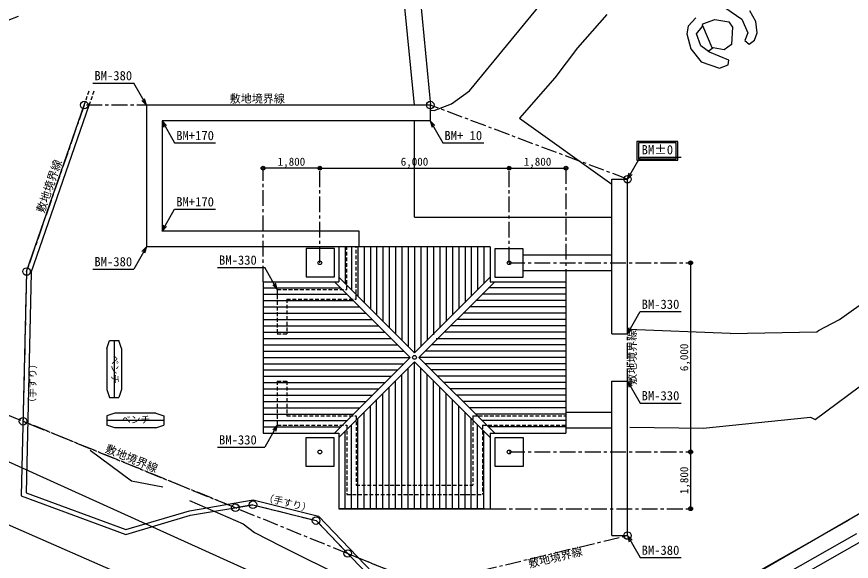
# Model space of a CAD drawing. Units: millimetres at full size, sheet at 1:100. Extents: x -38250 to 39750, y -27700 to 27400.
# Drawn here: x -16859 to 9593, y -10968 to 6303 of the extents above; entities that cross this region are included whole.
import ezdxf
from ezdxf.enums import TextEntityAlignment as Align

# ---------------------------------------------------------------- set-up
doc = ezdxf.new("R2010")
doc.units = ezdxf.units.MM
doc.header["$LTSCALE"] = 100
doc.header["$PDMODE"] = 32
doc.header["$PDSIZE"] = 50
doc.linetypes.add('CHAIN1', pattern=[8, 5, -1, 1, -1])
doc.linetypes.add('DASHED1', pattern=[1.8, 1.2, -0.6])
for name, color, linetype in [('0-3', 7, 'CHAIN1'), ('0-8', 2, 'Continuous'), ('1-0', 7, 'Continuous'), ('1-D', 3, 'DASHED1'), ('2-A', 6, 'Continuous'), ('3-B', 6, 'Continuous'), ('5-9', 4, 'Continuous'), ('6-3', 5, 'Continuous')]:
    doc.layers.add(name, color=color, linetype=linetype)
doc.styles.add('ＭＳ ゴシック', font='')
doc.styles.get('ＭＳ ゴシック').set_extended_font_data('MS Gothic')

msp = doc.modelspace()

# ---------------------------------------------------------------- linework, layer by layer
at = {"layer": '0-3'}
msp.add_line((-19424.9, -5399.7), (-4212.5, -11596.4), dxfattribs=at)
at = {"layer": '0-8'}
for p, q in [((-14446.5, 4200), (-13146.5, 4200)), ((-12750, 3500), (-13146.5, 4200)), ((-12750, 3500), (-12893.3, 3648.2)), ((-12750, 3500), (-12806.7, 3698.2)), ((-12250, 3000), (-12106.7, 2851.8)), ((-12250, 3000), (-12193.3, 2801.8)), ((-3750, 3000), (-3606.7, 2851.8)), ((-3750, 3000), (-3693.3, 2801.8)), ((2796.5, 2350), (2796.5, 1750)), ((4096.5, 2350), (2796.5, 2350)), ((4096.5, 1750), (4096.5, 2350)), ((2796.5, 1750), (4096.5, 1750)), ((2500, 1150), (2556.7, 1348.2)), ((2500, 1150), (2643.3, 1298.2)), ((-12250, -500), (-12193.3, -301.8)), ((-12250, -500), (-12106.7, -351.8)), ((-12750, -1000), (-13146.5, -1700)), ((-12750, -1000), (-12893.3, -1148.2)), ((-12750, -1000), (-12806.7, -1198.2)), ((-14446.5, -1700), (-13146.5, -1700)), ((-10496.5, -1650), (-8996.5, -1650)), ((-8600, -2350), (-8996.5, -1650)), ((-8600, -2350), (-8743.3, -2201.8)), ((-8600, -2350), (-8656.7, -2151.8)), ((2500, -3750), (2556.7, -3551.8)), ((2500, -3750), (2643.3, -3601.8)), ((2500, -5250), (2643.3, -5398.2)), ((2500, -5250), (2556.7, -5448.2)), ((-8600, -6650), (-8996.5, -7350)), ((-8600, -6650), (-8743.3, -6798.2)), ((-8600, -6650), (-8656.7, -6848.2)), ((-10496.5, -7350), (-8996.5, -7350)), ((2500, -10150), (2643.3, -10298.2)), ((2500, -10150), (2556.7, -10348.2))]:
    msp.add_line(p, q, dxfattribs=at)
for points in [[(-12250, 3000), (-11853.5, 2300), (-10553.5, 2300)], [(-3750, 3000), (-3353.5, 2300), (-2053.5, 2300)], [(2500, 1150), (2896.5, 1850), (4196.5, 1850)], [(-12250, -500), (-11853.5, 200), (-10553.5, 200)], [(2500, -3750), (2896.5, -3050), (4196.5, -3050)], [(2500, -5250), (2896.5, -5950), (4196.5, -5950)], [(2500, -10150), (2896.5, -10850), (4196.5, -10850)]]:
    msp.add_lwpolyline(points, dxfattribs=at)
msp.add_lwpolyline([(4046.5, 2300), (2846.5, 2300), (2846.5, 1800), (4046.5, 1800)], close=True, dxfattribs=at)
at = {"layer": '1-0'}
for p, q in [((-4617.1, 7137.6), (-4262.5, 3500)), ((-4065.7, 6793.4), (-3738.6, 3500)), ((-2507.3, 3951.8), (-161.3, 6808.2)), ((5444.8, 6694.4), (6127.9, 6227.1)), ((1845, 6375.9), (909.9, 5313.9)), ((6571.8, 6153.8), (6374.2, 6490.6)), ((-16814.1, 6311.1), (-20329.9, 4965.4)), ((4664.6, 6265.6), (4418.6, 6002.2)), ((4886.9, 6076.9), (5264.9, 6217.3)), ((5264.9, 6217.3), (5709, 6144.2)), ((5709, 6144.2), (5832.6, 5971.7)), ((6127.9, 6227.1), (6309.4, 5791.8)), ((6613.7, 5792.1), (6571.8, 6153.8)), ((4418.6, 6002.2), (4378, 5755.5)), ((4682.1, 5756.1), (4870.7, 5978.3)), ((4870.7, 5978.3), (4878.9, 6027.6)), ((4878.9, 6027.6), (4886.9, 6076.9)), ((4878.9, 6027.6), (5167.7, 5321.1)), ((5832.6, 5971.7), (5792.2, 5421)), ((4378, 5755.5), (4501.9, 5279)), ((4624.3, -13338.8), (37750, 5555.9)), ((4822.6, 5378.2), (4682.1, 5756.1)), ((6309.4, 5791.8), (6219.3, 5553.1)), ((6523.7, 5553.6), (6613.7, 5792.1)), ((909.9, 5313.9), (196.3, 4367.3)), ((5094, 5181.2), (4822.6, 5378.2)), ((5217.2, 5313), (5044.6, 5189.6)), ((5562.3, 5256.1), (5217.2, 5313)), ((5792.2, 5421), (5562.3, 5256.1)), ((6219.2, 5553.1), (6351.1, 5430.2)), ((6351.1, 5430.2), (6523.7, 5553.6)), ((4501.9, 5279), (4839.7, 4868.5)), ((5710.9, 4927.5), (5094, 5181.2)), ((4839.7, 4868.5), (5415.4, 4672.1)), ((5415.4, 4672.1), (5686.6, 4779.7)), ((5686.6, 4779.7), (5710.9, 4927.5)), ((196.3, 4367.3), (-927.7, 3083.3)), ((-3082.1, 3539.9), (-2507.3, 3951.8)), ((-3624.1, 3325.2), (-3082.1, 3539.9)), ((-3722.9, 3341.6), (-3750, 3333.2)), ((-3722.9, 3341.6), (-3624.1, 3325.2)), ((-927.7, 3083.3), (2000, 991.8)), ((9218.5, -3302.8), (14456.3, 495.3)), ((8442.7, -6468.8), (13984.3, -2366)), ((8553.1, -3649.2), (9218.5, -3302.8)), ((5750.4, -3744.4), (2528, -3618.4)), ((5750.4, -3744.4), (8495.6, -3690.4)), ((8495.6, -3690.4), (8553.1, -3649.2)), ((4900.6, -6746.2), (8303, -6395.2)), ((8303, -6395.2), (8442.8, -6468.9)), ((2574.5, -6717.2), (4900.6, -6746.2)), ((11783.4, -8337.5), (4220.3, -12715)), ((-17329.6, -9718.5), (-13454.8, -11421.7)), ((-17329.6, -9718.5), (-13454.8, -11421.7)), ((4323.8, -12594), (9526.2, -9648.2)), ((4182.7, -13248.5), (9772.6, -10083.3))]:
    msp.add_line(p, q, dxfattribs=at)
for points in [[(-19494.1, -6729.9), (-1266, -14994.6), (-810.1, -15652.2)], [(-14531.4, -7445.6), (-13219.3, -8412.5), (-12230.2, -8605.6)], [(-11383, -9039.3), (-9679.6, -9782.5), (-9322.6, -10057.5), (-8475.4, -10491.4)], [(-8475.4, -10491.4), (-6415.2, -11509.6), (-4660.6, -11504.4), (-4544.4, -11637.8), (-4054.1, -11796.6)]]:
    msp.add_lwpolyline(points, dxfattribs=at)
at = {"layer": '1-D'}
for p, q in [((-6400, -2350), (-6400, -1000)), ((-6100, -2650), (-6100, -1000)), ((-8600, -2350), (-6400, -2350)), ((-8300, -2650), (-8300, -3750)), ((-8300, -2650), (-6100, -2650)), ((-8600, -5250), (-8300, -5250)), ((-8600, -5250), (-8600, -6650)), ((-6100, -6350), (-6100, -8550)), ((-2400, -6350), (-2400, -8550)), ((-2400, -6350), (550, -6350)), ((-2100, -6650), (-2100, -8850)), ((-2100, -6650), (550, -6650)), ((-6100, -8550), (-2400, -8550)), ((-6400, -8850), (-2100, -8850))]:
    msp.add_line(p, q, dxfattribs=at)
for points in [[(-8600, -2350), (-8600, -3750), (-8300, -3750)], [(-8300, -5250), (-8300, -6350), (-6100, -6350)], [(-8600, -6650), (-6400, -6650), (-6400, -8850)]]:
    msp.add_lwpolyline(points, dxfattribs=at)
at = {"layer": '2-A', "color": 2}
for p, q in [((-3750, 3500), (-12750, 3500)), ((-12750, 3500), (-12750, -1000)), ((-3750, 3500), (-3750, 3000)), ((-3750, 3000), (-12250, 3000)), ((-12250, 3000), (-12250, -500)), ((-4250, -58), (-4250, 3000)), ((2000, 1150), (2500, 1150)), ((2000, -3750), (2000, 1150)), ((2500, -3750), (2500, 1150)), ((-4250, -58), (2000, -58)), ((-6000, -500), (-12250, -500)), ((-6000, -1000), (-6000, -500)), ((-6000, -1000), (-12750, -1000)), ((-6650, -1000), (-6650, -2100)), ((-1850, -1000), (-6650, -1000)), ((-1850, -1000), (-1850, -2100)), ((-809.3, -1250), (2000, -1250)), ((-809.3, -1750), (2000, -1750)), ((-9050, -2100), (-6650, -2100)), ((-6791.4, -2100), (-4391.4, -4500)), ((-6650, -1958.6), (-4250, -4358.6)), ((-1850, -1958.6), (-4250, -4358.6)), ((-1708.6, -2100), (-4108.6, -4500)), ((2000, -3750), (2500, -3750)), ((-14000, -4220), (-13920, -3970)), ((-14000, -4220), (-14000, -5520)), ((-13920, -3970), (-13620, -3970)), ((-13540, -4220), (-13620, -3970)), ((-6791.4, -6900), (-4391.4, -4500)), ((-6650, -7041.4), (-4250, -4641.4)), ((-1850, -7041.4), (-4250, -4641.4)), ((-1708.6, -6900), (-4108.6, -4500)), ((2000, -10150), (2000, -5250)), ((2000, -5250), (2500, -5250)), ((2500, -10150), (2500, -5250)), ((-14000, -5520), (-13920, -5770)), ((-13920, -5770), (-13620, -5770)), ((-13920, -5770), (-13620, -5770)), ((-13750, -6270), (-14000, -6350)), ((-12450, -6270), (-13750, -6270)), ((-12450, -6270), (-12200, -6350)), ((2000, -6250), (550, -6250)), ((-14000, -6350), (-14000, -6650)), ((-14000, -6350), (-14000, -6650)), ((-12200, -6350), (-12200, -6650)), ((-13750, -6730), (-14000, -6650)), ((-12450, -6730), (-13750, -6730)), ((-12450, -6730), (-12200, -6650)), ((2000, -6750), (550, -6750)), ((-1850, -6900), (-1850, -9300)), ((-1850, -6900), (550, -6900)), ((2000, -10150), (2500, -10150))]:
    msp.add_line(p, q, dxfattribs=at)
at = {"layer": '2-A'}
for p, q in [((-6450, -1000), (-6450, -2158.6)), ((-6250, -1000), (-6250, -2358.6)), ((-6050, -1000), (-6050, -2558.6)), ((-5850, -1000), (-5850, -2758.6)), ((-5650, -1000), (-5650, -2958.6)), ((-5450, -1000), (-5450, -3158.6)), ((-5250, -1000), (-5250, -3358.6)), ((-5050, -1000), (-5050, -3558.6)), ((-4850, -1000), (-4850, -3758.6)), ((-4650, -1000), (-4650, -3958.6)), ((-4450, -1000), (-4450, -4158.6)), ((-4250, -1000), (-4250, -4358.6)), ((-4050, -1000), (-4050, -4158.6)), ((-3850, -1000), (-3850, -3958.6)), ((-3650, -1000), (-3650, -3783.9)), ((-3450, -1000), (-3450, -3558.6)), ((-3250, -1000), (-3250, -3358.6)), ((-3050, -1000), (-3050, -3158.6)), ((-2850, -1000), (-2850, -2958.6)), ((-2650, -1000), (-2650, -2758.6)), ((-2450, -1000), (-2450, -2558.6)), ((-2250, -1000), (-2250, -2358.6)), ((-2050, -1000), (-2050, -2158.6)), ((-9050, -2300), (-6591.4, -2300)), ((550, -2300), (-1908.6, -2300)), ((-9050, -2500), (-6391.4, -2500)), ((550, -2500), (-2108.6, -2500)), ((-9050, -2700), (-6191.4, -2700)), ((-9050, -2900), (-5991.4, -2900)), ((550, -2900), (-2508.6, -2900)), ((550, -2700), (-2308.6, -2700)), ((-9050, -3100), (-5791.4, -3100)), ((550, -3100), (-2708.6, -3100)), ((-9050, -3300), (-5591.4, -3300)), ((550, -3300), (-2908.6, -3300)), ((-9050, -3500), (-5391.4, -3500)), ((-9050, -3700), (-5191.4, -3700)), ((550, -3700), (-3308.6, -3700)), ((550, -3500), (-3108.6, -3500)), ((-9050, -3900), (-4991.4, -3900)), ((-3564.2, -3900), (550, -3900)), ((-13770, -3970), (-13770, -5770)), ((-9050, -4100), (-4791.4, -4100)), ((550, -4100), (-3708.6, -4100)), ((-9050, -4300), (-4591.4, -4300)), ((550, -4300), (-3908.6, -4300)), ((-9050, -4500), (-4391.4, -4500)), ((-9050, -4700), (-4591.4, -4700)), ((-4250, -9300), (-4250, -4641.4)), ((550, -4500), (-4108.6, -4500)), ((550, -4700), (-3908.6, -4700)), ((-9050, -4900), (-4791.4, -4900)), ((-4450, -9300), (-4450, -4841.4)), ((-4050, -9300), (-4050, -4841.4)), ((550, -4900), (-3708.6, -4900)), ((-9050, -5100), (-4991.4, -5100)), ((-4850, -9300), (-4850, -5241.4)), ((-4650, -9300), (-4650, -5041.4)), ((-3850, -9300), (-3850, -5041.4)), ((-3650, -9300), (-3650, -5241.4)), ((550, -5100), (-3508.6, -5100)), ((-9050, -5300), (-5191.4, -5300)), ((-9050, -5500), (-5391.4, -5500)), ((-5050, -9300), (-5050, -5441.4)), ((-3450, -9300), (-3450, -5441.4)), ((550, -5300), (-3308.6, -5300)), ((550, -5500), (-3108.6, -5500)), ((-9050, -5700), (-5591.4, -5700)), ((-5250, -9300), (-5250, -5641.4)), ((-3250, -9300), (-3250, -5641.4)), ((550, -5700), (-2908.6, -5700)), ((-9050, -5900), (-5791.4, -5900)), ((-5650, -9300), (-5650, -6041.4)), ((-5450, -9300), (-5450, -5841.4)), ((-3050, -9300), (-3050, -5841.4)), ((-2850, -9300), (-2850, -6041.4)), ((550, -5900), (-2708.6, -5900)), ((-9050, -6100), (-5991.4, -6100)), ((-9050, -6300), (-6191.4, -6300)), ((-5850, -9300), (-5850, -6241.4)), ((-2650, -9300), (-2650, -6241.4)), ((550, -6100), (-2508.6, -6100)), ((550, -6300), (-2308.6, -6300)), ((-12200, -6500), (-14000, -6500)), ((-9050, -6500), (-6391.4, -6500)), ((-6050, -9300), (-6050, -6441.4)), ((-2450, -9300), (-2450, -6441.4)), ((550, -6500), (-2108.6, -6500)), ((-9050, -6700), (-6591.4, -6700)), ((-6450, -9300), (-6450, -6841.4)), ((-6250, -9300), (-6250, -6641.4)), ((-2250, -9300), (-2250, -6641.4)), ((-2050, -9300), (-2050, -6841.4)), ((550, -6700), (-1908.6, -6700))]:
    msp.add_line(p, q, dxfattribs=at)
at = {"layer": '2-A', "color": 2}
for points in [[(-7681.1, -1946.4), (-6781.1, -1946.4), (-6781.1, -1046.4), (-7681.1, -1046.4)], [(-1709.3, -1958), (-809.3, -1958), (-809.3, -1058), (-1709.3, -1058)], [(-7692.8, -7953.2), (-6792.8, -7953.2), (-6792.8, -7053.2), (-7692.8, -7053.2)], [(-1700, -7950), (-800, -7950), (-800, -7050), (-1700, -7050)]]:
    msp.add_lwpolyline(points, close=True, dxfattribs=at)
for points in [[(-9050, -2100), (-9050, -6900), (-6650, -6900), (-6650, -9300)], [(-1850, -2100), (550, -2100), (550, -6900)], [(-13540, -4220), (-13540, -5520), (-13620, -5770)], [(-2033.1, -9300), (-6650, -9300), (-1850, -9300)]]:
    msp.add_lwpolyline(points, dxfattribs=at)
at = {"layer": '3-B', "color": 2, "linetype": 'DASHED1'}
for p, q in [((-14718.3, 3500), (-14545, 4000)), ((-14559.5, 3500), (-14386.3, 4000))]:
    msp.add_line(p, q, dxfattribs=at)
at = {"layer": '3-B'}
for p, q in [((-16547, -1777.7), (-14718.3, 3500)), ((-16397.5, -1804.7), (-14559.5, 3500)), ((-16547, -1777.7), (-16713.8, -8896.4)), ((-16397.5, -1804.7), (-16561.3, -8792.9)), ((-16713.8, -8896.4), (-13404.7, -10120)), ((-16561.3, -8792.9), (-13399.6, -9961.9)), ((-11381, -9361.8), (-9366.7, -9021.4)), ((-11347, -9508.2), (-9372.6, -9174.5)), ((-9372.6, -9174.5), (-7370.5, -9675)), ((-9366.7, -9021.4), (-7292.3, -9540)), ((-13404.7, -10120), (-11347, -9508.2)), ((-13399.6, -9961.9), (-11381, -9361.8)), ((-7370.5, -9675), (-4534.1, -12622.6)), ((-7292.3, -9540), (-4507, -12434.5))]:
    msp.add_line(p, q, dxfattribs=at)
at = {"layer": '5-9', "linetype": 'CHAIN1'}
for p, q in [((-14718.3, 3500), (-16547, -1777.7)), ((-3750, 3500), (-14718.3, 3500)), ((2500, 1150), (-3750, 3500)), ((2500, -10150), (2500, 1150)), ((-16547, -1777.7), (-16658.3, -6526.7)), ((-9927.8, -9268.3), (-16658.3, -6526.7)), ((-9372.6, -9174.5), (-9927.8, -9268.3)), ((-9372.6, -9174.5), (-7370.5, -9675)), ((-7370.5, -9675), (-6365.6, -10719.4)), ((-2142.7, -11260.1), (2500, -10150))]:
    msp.add_line(p, q, dxfattribs=at)
msp.add_lwpolyline([(-6365.6, -10719.4), (-4212.5, -11596.4), (-3389.8, -11970.7)], dxfattribs=at)
at = {"layer": '5-9'}
for centre in [(-14718.3, 3500), (-3750, 3500), (2500, 1150), (-16547, -1777.7), (-16658.3, -6526.7), (-9927.8, -9268.3), (-9372.6, -9174.5), (-7370.5, -9675), (2500, -10150), (-6365.6, -10719.4)]:
    msp.add_circle(centre, 120, dxfattribs=at)
at = {"layer": '6-3', "color": 134, "linetype": 'CHAIN1'}
for p, q in [((-9050, -2100), (-9050, 1500)), ((-7250, -1500), (-7250, 1500)), ((-1250, -1500), (-1250, 1500)), ((550, 1500), (550, -2100)), ((-1250, -1500), (4500, -1500)), ((-1250, -7500), (4500, -7500)), ((-1850, -9300), (4500, -9300))]:
    msp.add_line(p, q, dxfattribs=at)
at = {"layer": '6-3', "color": 134}
for p, q in [((-7250, 1500), (-9050, 1500)), ((-7250, 1500), (-1250, 1500)), ((-1250, 1500), (550, 1500)), ((4500, -1500), (4500, -7500)), ((4500, -7500), (4500, -9300))]:
    msp.add_line(p, q, dxfattribs=at)
at = {"layer": '6-3'}
for centre in [(-9050, 1500), (-7250, 1500), (-1250, 1500), (550, 1500), (-7250, -1500), (-1250, -1500), (4500, -1500), (-4250, -4500), (-7250, -7500), (-1250, -7500), (4500, -7500), (4500, -9300)]:
    msp.add_circle(centre, 60, dxfattribs=at)
for p in [(-9050, 1500), (-7250, 1500), (-1250, 1500), (550, 1500), (4500, -1500), (4500, -7500), (4500, -9300)]:
    msp.add_point(p, dxfattribs=at)

# ---------------------------------------------------------------- texts
at = {"layer": '0-8', "color": 134, "style": 'ＭＳ ゴシック'}
for s, p in [('BM-380', (-14396.5, 4200)), ('BM+170', (-11803.5, 2300)), ('BM+ 10', (-3303.5, 2300)), ('BM±0', (2946.5, 1850)), ('BM+170', (-11803.5, 200)), ('BM-380', (-14396.5, -1700)), ('BM-330', (-10446.5, -1650)), ('BM-330', (2946.5, -3050)), ('BM-330', (2946.5, -5950)), ('BM-330', (-10446.5, -7350)), ('BM-380', (2946.5, -10850))]:
    msp.add_text(s, height=293.3, dxfattribs=at).set_placement(p, align=Align.BOTTOM_LEFT)
at = {"layer": '2-A', "color": 5, "style": 'ＭＳ ゴシック'}
msp.add_text('ベンチ', height=219.9, rotation=270, dxfattribs=at).set_placement((-13920, -4420), align=Align.BOTTOM_LEFT)
msp.add_text('ベンチ', height=219.9, dxfattribs=at).set_placement((-13550, -6650), align=Align.BOTTOM_LEFT)
at = {"layer": '3-B', "color": 5, "style": 'ＭＳ ゴシック'}
for rotation, p in [(88.657, (-16198.1, -6097.4)), (345.964, (-9057.1, -9098.8))]:
    msp.add_text('（手すり）', height=219.9, rotation=rotation, dxfattribs=at).set_placement(p, align=Align.BOTTOM_LEFT)
at = {"layer": '5-9', "color": 5, "style": 'ＭＳ ゴシック'}
msp.add_text('敷地境界線', height=256.6, dxfattribs=at).set_placement((-10109.1, 3500), align=Align.BOTTOM_LEFT)
for rotation, p in [(70.889, (-15919.1, 34.4)), (90, (2850, -5375)), (337.837, (-14103.4, -7567.4)), (13.447, (-591, -11248.9))]:
    msp.add_text('敷地境界線', height=256.6, rotation=rotation, dxfattribs=at).set_placement(p, align=Align.BOTTOM_LEFT)
at = {"layer": '6-3', "style": 'ＭＳ ゴシック'}
for s, p in [('1,800', (-8587.5, 1500)), ('6,000', (-4687.5, 1500)), ('1,800', (-787.5, 1500))]:
    msp.add_text(s, height=256.6, dxfattribs=at).set_placement(p, align=Align.BOTTOM_LEFT)
for s, p in [('6,000', (4500, -4937.5)), ('1,800', (4500, -8837.5))]:
    msp.add_text(s, height=256.6, rotation=90, dxfattribs=at).set_placement(p, align=Align.BOTTOM_LEFT)

doc.saveas('drawing.dxf')
